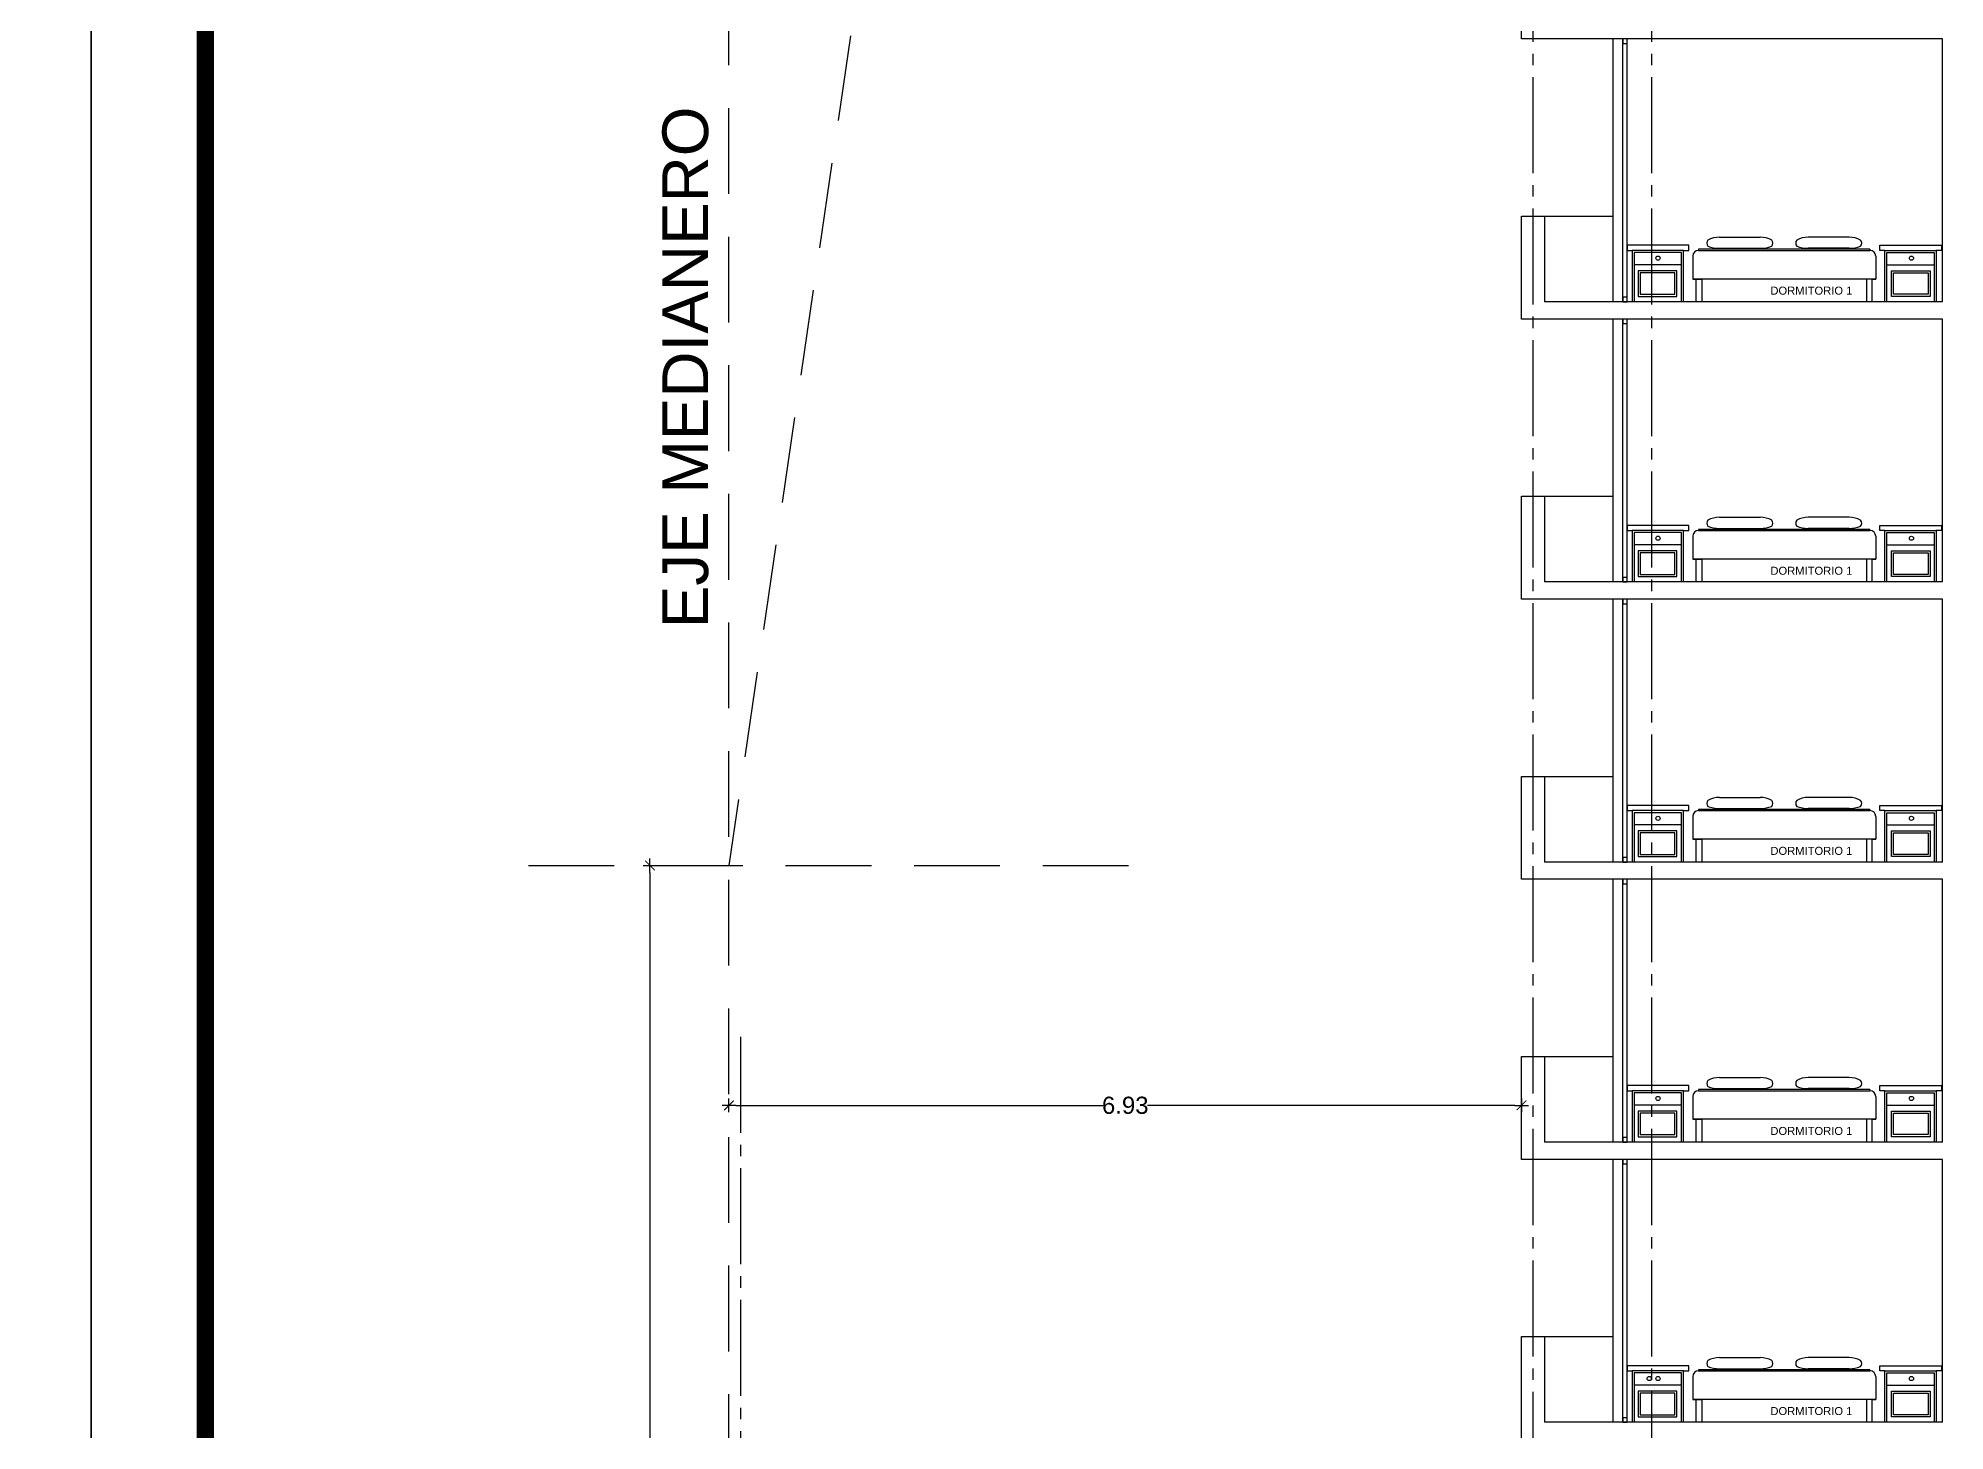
# Model space of a CAD drawing. Header units: millimetres. Extents: x 1217 to 2428, y 234 to 779.
# Drawn here: x 2218.06 to 2234.74, y 382.23 to 394.41 of the extents above; entities that cross this region are included whole.
import ezdxf

# ---------------------------------------------------------------- set-up
doc = ezdxf.new("R2010")
doc.units = ezdxf.units.MM
doc.linetypes.add('ACAD_ISO04W100', pattern=[30, 24, -3, 0, -3])
doc.linetypes.add('HIDDEN', pattern=[0.375, 0.25, -0.125])
doc.layers.get('0').update_dxf_attribs({"lineweight": 5})
for name, color, linetype in [('0.1', 251, 'Continuous'), ('0.2', 2, 'Continuous'), ('0.3', 6, 'Continuous'), ('Ejes', 8, 'Continuous'), ('MURO', 5, 'Continuous'), ('Texto', 1, 'Continuous')]:
    doc.layers.add(name, color=color, linetype=linetype)
doc.styles.add('INTERARQ', font='arial.ttf')
doc.styles.get("Standard").update_dxf_attribs({"font": 'arial.ttf'})
doc.dimstyles.new('ESCALA_1-50', dxfattribs={"dimtxt": 0.15, "dimasz": 0.06, "dimexe": 0.18, "dimexo": 0.0625, "dimgap": 0, "dimtad": 0, "dimtih": 1, "dimtoh": 1, "dimzin": 0, "dimdsep": 46, "dimtxsty": 'INTERARQ', "dimblk": 'DIMTICK', "dimcen": 0, "dimse1": 1, "dimse2": 1, "dimclrd": 256, "dimclre": 1, "dimclrt": 2, "dimadec": 0, "dimazin": 0, "dimtfac": 4.5, "dimtofl": 0, "dimtmove": 2, "dimatfit": 3, "dimldrblk": 'DIMTICK', "dimfxl": 1, "dimtolj": 1, "dimtzin": 0, "dimarcsym": 0})

# ---------------------------------------------------------------- blocks, each defined once
blk = doc.blocks.new('DIMTICK')
at = {"color": 1}
for p, q in [((-1, 0), (1, 0)), ((0, 1), (0, -1))]:
    blk.add_line(p, q, dxfattribs=at)
at = {"color": 3, "const_width": 0.141}
blk.add_lwpolyline([(0.71, 0.71), (-0.71, -0.71)], dxfattribs=at)
blk = doc.blocks.new('*D1712')
at = {"layer": '0.1', "lineweight": -2, "ltscale": 3, "transparency": 16777216}
for p, q in [((2223.413, 387.111), (2223.413, 381.748)), ((2223.413, 376.231), (2223.413, 381.594))]:
    blk.add_line(p, q, dxfattribs=at)
at = {"layer": 'Defpoints', "color": 0, "ltscale": 3, "transparency": 16777216}
for p in [(2224.257, 387.171, 0), (2223.413, 376.171), (2224.264, 376.171, 0)]:
    blk.add_point(p, dxfattribs=at)
at = {"layer": '0.1', "lineweight": -2, "ltscale": 3, "transparency": 16777216, "xscale": 0.06, "yscale": 0.06, "zscale": 0.06}
for p, rotation in [((2223.413, 387.171), 90), ((2223.413, 376.171), 270)]:
    blk.add_blockref('DIMTICK', p, dxfattribs=dict(at, rotation=rotation))
at = {"layer": '0.1', "color": 2, "ltscale": 3, "transparency": 16777216, "insert": (2223.413, 381.671), "char_height": 0.15, "attachment_point": 5, "style": 'INTERARQ'}
blk.add_mtext('\\A1;11.00', dxfattribs=at)
blk = doc.blocks.new('*D1721')
at = {"layer": '0.1', "lineweight": -2, "ltscale": 3, "transparency": 16777216}
for p, q in [((2224.164, 385.073), (2227.375, 385.073)), ((2230.976, 385.073), (2227.765, 385.073))]:
    blk.add_line(p, q, dxfattribs=at)
at = {"layer": 'Defpoints', "color": 0, "ltscale": 3, "transparency": 16777216}
for p in [(2224.104, 385.073), (2224.104, 384.83, 0), (2231.036, 384.601, 0)]:
    blk.add_point(p, dxfattribs=at)
at = {"layer": '0.1', "lineweight": -2, "ltscale": 3, "transparency": 16777216, "xscale": 0.06, "yscale": 0.06, "zscale": 0.06, "rotation": 180}
blk.add_blockref('DIMTICK', (2224.104, 385.073), dxfattribs=at)
at = {"layer": '0.1', "lineweight": -2, "ltscale": 3, "transparency": 16777216, "xscale": 0.06, "yscale": 0.06, "zscale": 0.06}
blk.add_blockref('DIMTICK', (2231.036, 385.073), dxfattribs=at)
at = {"layer": '0.1', "color": 2, "ltscale": 3, "transparency": 16777216, "insert": (2227.57, 385.073), "char_height": 0.15, "attachment_point": 5, "style": 'INTERARQ'}
blk.add_mtext('\\A1;6.93', dxfattribs=at)

msp = doc.modelspace()

# ---------------------------------------------------------------- linework, layer by layer
at = {"layer": '0.1', "linetype": 'ByBlock'}
for p, q in [((2232.53371, 392.50099, 0), (2232.53371, 392.30099, 0)), ((2234.08371, 392.56099, 0), (2232.58369, 392.56099, 0)), ((2232.5837, 392.55099, 0), (2234.08372, 392.55099, 0)), ((2234.13371, 392.50099, 0), (2234.13371, 392.30099, 0)), ((2234.13371, 392.30099, 0), (2232.53371, 392.30099, 0)), ((2232.53371, 392.30099, 0), (2232.61371, 392.30099, 0)), ((2232.56371, 392.30099, 0), (2232.53371, 392.30099, 0)), ((2232.56371, 392.10099, 0), (2232.56371, 392.30099, 0)), ((2232.61371, 392.30099, 0), (2232.61371, 392.10099, 0)), ((2234.13371, 392.30099, 0), (2234.05371, 392.30099, 0)), ((2234.10371, 392.30099, 0), (2234.13371, 392.30099, 0)), ((2234.10371, 392.10099, 0), (2234.10371, 392.30099, 0)), ((2234.08371, 390.11099, 0), (2232.58369, 390.11099, 0)), ((2232.5837, 390.10099, 0), (2234.08372, 390.10099, 0)), ((2232.53371, 390.05099, 0), (2232.53371, 389.85099, 0)), ((2234.13371, 390.05099, 0), (2234.13371, 389.85099, 0)), ((2234.13371, 389.85099, 0), (2232.53371, 389.85099, 0)), ((2232.53371, 389.85099, 0), (2232.61371, 389.85099, 0)), ((2232.56371, 389.85099, 0), (2232.53371, 389.85099, 0)), ((2232.56371, 389.65099, 0), (2232.56371, 389.85099, 0)), ((2232.61371, 389.85099, 0), (2232.61371, 389.65099, 0)), ((2234.13371, 389.85099, 0), (2234.05371, 389.85099, 0)), ((2234.10371, 389.85099, 0), (2234.13371, 389.85099, 0)), ((2234.10371, 389.65099, 0), (2234.10371, 389.85099, 0)), ((2232.53371, 387.60099, 0), (2232.53371, 387.40099, 0)), ((2234.08371, 387.66099, 0), (2232.58369, 387.66099, 0)), ((2232.5837, 387.65099, 0), (2234.08372, 387.65099, 0)), ((2234.13371, 387.60099, 0), (2234.13371, 387.40099, 0)), ((2234.13371, 387.40099, 0), (2232.53371, 387.40099, 0)), ((2232.53371, 387.40099, 0), (2232.61371, 387.40099, 0)), ((2232.56371, 387.40099, 0), (2232.53371, 387.40099, 0)), ((2232.56371, 387.20099, 0), (2232.56371, 387.40099, 0)), ((2232.61371, 387.40099, 0), (2232.61371, 387.20099, 0)), ((2234.13371, 387.40099, 0), (2234.05371, 387.40099, 0)), ((2234.10371, 387.40099, 0), (2234.13371, 387.40099, 0)), ((2234.10371, 387.20099, 0), (2234.10371, 387.40099, 0)), ((2232.53371, 385.15099, 0), (2232.53371, 384.95099, 0)), ((2234.08371, 385.21099, 0), (2232.58369, 385.21099, 0)), ((2232.5837, 385.20099, 0), (2234.08372, 385.20099, 0)), ((2234.13371, 385.15099, 0), (2234.13371, 384.95099, 0)), ((2234.13371, 384.95099, 0), (2232.53371, 384.95099, 0)), ((2232.53371, 384.95099, 0), (2232.61371, 384.95099, 0)), ((2232.56371, 384.95099, 0), (2232.53371, 384.95099, 0)), ((2232.56371, 384.75099, 0), (2232.56371, 384.95099, 0)), ((2232.61371, 384.95099, 0), (2232.61371, 384.75099, 0)), ((2234.13371, 384.95099, 0), (2234.05371, 384.95099, 0)), ((2234.10371, 384.95099, 0), (2234.13371, 384.95099, 0)), ((2234.10371, 384.75099, 0), (2234.10371, 384.95099, 0)), ((2234.08371, 382.76099, 0), (2232.58369, 382.76099, 0)), ((2232.5837, 382.75099, 0), (2234.08372, 382.75099, 0)), ((2232.53371, 382.70099, 0), (2232.53371, 382.50099, 0)), ((2234.13371, 382.70099, 0), (2234.13371, 382.50099, 0)), ((2234.13371, 382.50099, 0), (2232.53371, 382.50099, 0)), ((2232.53371, 382.50099, 0), (2232.61371, 382.50099, 0)), ((2232.56371, 382.50099, 0), (2232.53371, 382.50099, 0)), ((2232.56371, 382.30099, 0), (2232.56371, 382.50099, 0)), ((2232.61371, 382.50099, 0), (2232.61371, 382.30099, 0)), ((2234.13371, 382.50099, 0), (2234.05371, 382.50099, 0)), ((2234.10371, 382.50099, 0), (2234.13371, 382.50099, 0)), ((2234.10371, 382.30099, 0), (2234.10371, 382.50099, 0))]:
    msp.add_line(p, q, dxfattribs=at)
at = {"layer": '0.1'}
for p, q in [((2234.05371, 392.30099, 0), (2234.05371, 392.10099, 0)), ((2234.05371, 389.85099, 0), (2234.05371, 389.65099, 0)), ((2234.05371, 387.40099, 0), (2234.05371, 387.20099, 0)), ((2234.05371, 384.95099, 0), (2234.05371, 384.75099, 0)), ((2234.05371, 382.50099, 0), (2234.05371, 382.30099, 0))]:
    msp.add_line(p, q, dxfattribs=at)
at = {"layer": '0.1', "ltscale": 3}
for points in [[(2158.52436, 357.90321), (2158.52436, 447.90321), (2218.52436, 447.90321), (2218.52436, 357.90321), (2158.52436, 357.90321)], [(2218.52436, 357.90321), (2218.52436, 447.90321), (2278.52436, 447.90321), (2278.52436, 357.90321), (2218.52436, 357.90321)]]:
    msp.add_lwpolyline(points, dxfattribs=at)
at = {"layer": '0.1', "ltscale": 3, "const_width": 0.15}
msp.add_lwpolyline([(2219.52436, 358.90321), (2219.52436, 446.90321), (2277.52436, 446.90321), (2277.52436, 358.90321)], close=True, dxfattribs=at)
at = {"layer": '0.1', "ltscale": 3, "elevation": 0}
for points in [[(2231.83808, 392.10099), (2231.83808, 394.40099)], [(2231.23608, 392.851), (2231.83808, 392.851)], [(2231.83808, 389.65099), (2231.83808, 391.95099)], [(2231.23608, 390.401), (2231.83808, 390.401)], [(2231.83808, 387.20099), (2231.83808, 389.50099)], [(2231.23608, 387.951), (2231.83808, 387.951)], [(2231.83808, 384.75099), (2231.83808, 387.05099)], [(2231.23608, 385.50099), (2231.83808, 385.50099)], [(2231.83808, 382.30099), (2231.83808, 384.60099)], [(2231.23608, 383.05099), (2231.83808, 383.05099)]]:
    msp.add_lwpolyline(points, dxfattribs=at)
at = {"layer": '0.1', "linetype": 'ByBlock', "elevation": 0}
for points in [[(2232.45389, 392.55099), (2232.49889, 392.55099), (2232.49889, 392.59599), (2232.00389, 392.59599), (2231.95889, 392.59599), (2231.95889, 392.55099), (2232.00389, 392.55099)], [(2234.21353, 392.55099), (2234.16853, 392.55099), (2234.16853, 392.59599), (2234.66353, 392.59599), (2234.70853, 392.59599), (2234.70853, 392.55099), (2234.66353, 392.55099)], [(2232.45389, 392.10099), (2232.45389, 392.55099), (2232.00389, 392.55099), (2232.00389, 392.10099)], [(2232.43589, 392.10099), (2232.43589, 392.53299), (2232.02189, 392.53299), (2232.02189, 392.10099)], [(2232.43589, 392.42609), (2232.02189, 392.42609)], [(2232.58369, 392.56099), (2232.58371, 392.55099)], [(2234.08371, 392.56099), (2234.08369, 392.55099)], [(2234.21353, 392.10099), (2234.21353, 392.55099), (2234.66353, 392.55099), (2234.66353, 392.10099)], [(2234.23153, 392.10099), (2234.23153, 392.53299), (2234.64553, 392.53299), (2234.64553, 392.10099)], [(2234.23153, 392.42609), (2234.64553, 392.42609)], [(2232.45389, 390.10099), (2232.49889, 390.10099), (2232.49889, 390.14599), (2232.00389, 390.14599), (2231.95889, 390.14599), (2231.95889, 390.10099), (2232.00389, 390.10099)], [(2232.45389, 389.65099), (2232.45389, 390.10099), (2232.00389, 390.10099), (2232.00389, 389.65099)], [(2232.43589, 389.65099), (2232.43589, 390.08299), (2232.02189, 390.08299), (2232.02189, 389.65099)], [(2232.58369, 390.11099), (2232.58371, 390.10099)], [(2234.08371, 390.11099), (2234.08369, 390.10099)], [(2234.21353, 390.10099), (2234.16853, 390.10099), (2234.16853, 390.14599), (2234.66353, 390.14599), (2234.70853, 390.14599), (2234.70853, 390.10099), (2234.66353, 390.10099)], [(2234.21353, 389.65099), (2234.21353, 390.10099), (2234.66353, 390.10099), (2234.66353, 389.65099)], [(2234.23153, 389.65099), (2234.23153, 390.08299), (2234.64553, 390.08299), (2234.64553, 389.65099)], [(2232.43589, 389.97609), (2232.02189, 389.97609)], [(2234.23153, 389.97609), (2234.64553, 389.97609)], [(2232.45389, 387.65099), (2232.49889, 387.65099), (2232.49889, 387.69599), (2232.00389, 387.69599), (2231.95889, 387.69599), (2231.95889, 387.65099), (2232.00389, 387.65099)], [(2232.45389, 387.20099), (2232.45389, 387.65099), (2232.00389, 387.65099), (2232.00389, 387.20099)], [(2232.43589, 387.20099), (2232.43589, 387.63299), (2232.02189, 387.63299), (2232.02189, 387.20099)], [(2232.58369, 387.66099), (2232.58371, 387.65099)], [(2234.08371, 387.66099), (2234.08369, 387.65099)], [(2234.21353, 387.65099), (2234.16853, 387.65099), (2234.16853, 387.69599), (2234.66353, 387.69599), (2234.70853, 387.69599), (2234.70853, 387.65099), (2234.66353, 387.65099)], [(2234.21353, 387.20099), (2234.21353, 387.65099), (2234.66353, 387.65099), (2234.66353, 387.20099)], [(2234.23153, 387.20099), (2234.23153, 387.63299), (2234.64553, 387.63299), (2234.64553, 387.20099)], [(2232.43589, 387.52609), (2232.02189, 387.52609)], [(2234.23153, 387.52609), (2234.64553, 387.52609)], [(2232.45389, 385.20099), (2232.49889, 385.20099), (2232.49889, 385.24599), (2232.00389, 385.24599), (2231.95889, 385.24599), (2231.95889, 385.20099), (2232.00389, 385.20099)], [(2234.21353, 385.20099), (2234.16853, 385.20099), (2234.16853, 385.24599), (2234.66353, 385.24599), (2234.70853, 385.24599), (2234.70853, 385.20099), (2234.66353, 385.20099)], [(2232.45389, 384.75099), (2232.45389, 385.20099), (2232.00389, 385.20099), (2232.00389, 384.75099)], [(2232.43589, 384.75099), (2232.43589, 385.18299), (2232.02189, 385.18299), (2232.02189, 384.75099)], [(2232.43589, 385.07609), (2232.02189, 385.07609)], [(2232.58369, 385.21099), (2232.58371, 385.20099)], [(2234.08371, 385.21099), (2234.08369, 385.20099)], [(2234.21353, 384.75099), (2234.21353, 385.20099), (2234.66353, 385.20099), (2234.66353, 384.75099)], [(2234.23153, 384.75099), (2234.23153, 385.18299), (2234.64553, 385.18299), (2234.64553, 384.75099)], [(2234.23153, 385.07609), (2234.64553, 385.07609)], [(2232.45389, 382.75099), (2232.49889, 382.75099), (2232.49889, 382.79599), (2232.00389, 382.79599), (2231.95889, 382.79599), (2231.95889, 382.75099), (2232.00389, 382.75099)], [(2232.45389, 382.30099), (2232.45389, 382.75099), (2232.00389, 382.75099), (2232.00389, 382.30099)], [(2232.43589, 382.30099), (2232.43589, 382.73299), (2232.02189, 382.73299), (2232.02189, 382.30099)], [(2232.58369, 382.76099), (2232.58371, 382.75099)], [(2234.08371, 382.76099), (2234.08369, 382.75099)], [(2234.21353, 382.75099), (2234.16853, 382.75099), (2234.16853, 382.79599), (2234.66353, 382.79599), (2234.70853, 382.79599), (2234.70853, 382.75099), (2234.66353, 382.75099)], [(2234.21353, 382.30099), (2234.21353, 382.75099), (2234.66353, 382.75099), (2234.66353, 382.30099)], [(2234.23153, 382.30099), (2234.23153, 382.73299), (2234.64553, 382.73299), (2234.64553, 382.30099)], [(2232.43589, 382.62609), (2232.02189, 382.62609)], [(2234.23153, 382.62609), (2234.64553, 382.62609)]]:
    msp.add_lwpolyline(points, dxfattribs=at)
at = {"layer": '0.1', "elevation": 0}
for points in [[(2232.76626, 392.66687), (2233.12371, 392.66687)], [(2232.76626, 392.56948), (2233.12371, 392.56948)], [(2233.90115, 392.66687), (2233.54371, 392.66687)], [(2233.90115, 392.56948), (2233.54371, 392.56948)], [(2232.76626, 390.21687), (2233.12371, 390.21687)], [(2232.76626, 390.11948), (2233.12371, 390.11948)], [(2233.90115, 390.21687), (2233.54371, 390.21687)], [(2233.90115, 390.11948), (2233.54371, 390.11948)], [(2232.76626, 387.76687), (2233.12371, 387.76687)], [(2233.90115, 387.76687), (2233.54371, 387.76687)], [(2232.76626, 387.66948), (2233.12371, 387.66948)], [(2233.90115, 387.66948), (2233.54371, 387.66948)], [(2232.76626, 385.31687), (2233.12371, 385.31687)], [(2233.90115, 385.31687), (2233.54371, 385.31687)], [(2232.76626, 385.21948), (2233.12371, 385.21948)], [(2233.90115, 385.21948), (2233.54371, 385.21948)], [(2232.76626, 382.86687), (2233.12371, 382.86687)], [(2232.76626, 382.76948), (2233.12371, 382.76948)], [(2233.90115, 382.86687), (2233.54371, 382.86687)], [(2233.90115, 382.76948), (2233.54371, 382.76948)]]:
    msp.add_lwpolyline(points, dxfattribs=at)
at = {"layer": '0.1', "linetype": 'ByBlock', "elevation": 0}
for points in [[(2232.39529, 392.37377), (2232.05605, 392.37377), (2232.05605, 392.149), (2232.39529, 392.149)], [(2232.37729, 392.35577), (2232.07405, 392.35577), (2232.07405, 392.167), (2232.37729, 392.167)], [(2234.27213, 392.37377), (2234.61137, 392.37377), (2234.61137, 392.149), (2234.27213, 392.149)], [(2234.29013, 392.35577), (2234.59337, 392.35577), (2234.59337, 392.167), (2234.29013, 392.167)], [(2232.39529, 389.92376), (2232.05605, 389.92376), (2232.05605, 389.699), (2232.39529, 389.699)], [(2232.37729, 389.90576), (2232.07405, 389.90576), (2232.07405, 389.717), (2232.37729, 389.717)], [(2234.27213, 389.92376), (2234.61137, 389.92376), (2234.61137, 389.699), (2234.27213, 389.699)], [(2234.29013, 389.90576), (2234.59337, 389.90576), (2234.59337, 389.717), (2234.29013, 389.717)], [(2232.39529, 387.47376), (2232.05605, 387.47376), (2232.05605, 387.249), (2232.39529, 387.249)], [(2232.37729, 387.45576), (2232.07405, 387.45576), (2232.07405, 387.267), (2232.37729, 387.267)], [(2234.27213, 387.47376), (2234.61137, 387.47376), (2234.61137, 387.249), (2234.27213, 387.249)], [(2234.29013, 387.45576), (2234.59337, 387.45576), (2234.59337, 387.267), (2234.29013, 387.267)], [(2232.39529, 385.02376), (2232.05605, 385.02376), (2232.05605, 384.799), (2232.39529, 384.799)], [(2232.37729, 385.00576), (2232.07405, 385.00576), (2232.07405, 384.817), (2232.37729, 384.817)], [(2234.27213, 385.02376), (2234.61137, 385.02376), (2234.61137, 384.799), (2234.27213, 384.799)], [(2234.29013, 385.00576), (2234.59337, 385.00576), (2234.59337, 384.817), (2234.29013, 384.817)], [(2232.39529, 382.57376), (2232.05605, 382.57376), (2232.05605, 382.349), (2232.39529, 382.349)], [(2234.27213, 382.57376), (2234.61137, 382.57376), (2234.61137, 382.349), (2234.27213, 382.349)], [(2232.37729, 382.55576), (2232.07405, 382.55576), (2232.07405, 382.367), (2232.37729, 382.367)], [(2234.29013, 382.55576), (2234.59337, 382.55576), (2234.59337, 382.367), (2234.29013, 382.367)]]:
    msp.add_lwpolyline(points, close=True, dxfattribs=at)
at = {"layer": '0.1', "linetype": 'ByBlock'}
for centre in [(2232.22889, 392.48356, 0), (2234.44614, 392.48347, 0), (2232.22889, 390.03356, 0), (2234.44614, 390.03346, 0), (2232.22889, 387.58356, 0), (2234.44614, 387.58345, 0), (2232.22889, 385.13356, 0), (2234.44614, 385.13344, 0), (2232.15282, 382.68356, 0), (2232.22889, 382.68356, 0), (2234.44614, 382.68343, 0)]:
    msp.add_circle(centre, 0.01818, dxfattribs=at)
for centre, radius, start, end in [((2232.69972, 392.61456, 0), 0.04346, 142.358497, 217.641503), ((2232.76626, 392.45621, 0), 0.21066, 90, 118.635178), ((2232.76626, 392.85371, 0), 0.28423, 249.195199, 270), ((2232.58371, 392.50099, 0), 0.05, 90, 180), ((2234.08371, 392.50099, 0), 0.05, 0, 90), ((2232.58371, 390.05099, 0), 0.05, 90, 180), ((2232.69972, 390.16456, 0), 0.04346, 142.358497, 217.641503), ((2232.76626, 390.00621, 0), 0.21066, 90, 118.635178), ((2232.76626, 390.40371, 0), 0.28423, 249.195199, 270), ((2234.08371, 390.05099, 0), 0.05, 0, 90), ((2232.69972, 387.71456, 0), 0.04346, 142.358497, 217.641503), ((2232.76626, 387.55621, 0), 0.21066, 90, 118.635178), ((2232.58371, 387.60099, 0), 0.05, 90, 180), ((2232.76626, 387.95371, 0), 0.28423, 249.195199, 270), ((2234.08371, 387.60099, 0), 0.05, 0, 90), ((2232.69972, 385.26456, 0), 0.04346, 142.358497, 217.641503), ((2232.76626, 385.10621, 0), 0.21066, 90, 118.635178), ((2232.76626, 385.50371, 0), 0.28423, 249.195199, 270), ((2232.58371, 385.15099, 0), 0.05, 90, 180), ((2234.08371, 385.15099, 0), 0.05, 0, 90), ((2232.58371, 382.70099, 0), 0.05, 90, 180), ((2232.69972, 382.81456, 0), 0.04346, 142.358497, 217.641503), ((2232.76626, 382.65621, 0), 0.21066, 90, 118.635178), ((2232.76626, 383.05371, 0), 0.28423, 249.195199, 270), ((2234.08371, 382.70099, 0), 0.05, 0, 90)]:
    msp.add_arc(centre, radius, start, end, dxfattribs=at)
at = {"layer": '0.1'}
for centre, radius, start, end in [((2233.12371, 392.45621, 0), 0.21066, 61.364822, 90), ((2233.12371, 392.85371, 0), 0.28423, 270, 290.804801), ((2233.19025, 392.61456, 0), 0.04346, 322.358497, 37.641503), ((2233.47717, 392.61456, 0), 0.04346, 142.358497, 217.641503), ((2233.54371, 392.45621, 0), 0.21066, 90, 118.635178), ((2233.54371, 392.85371, 0), 0.28423, 249.195199, 270), ((2233.90115, 392.45621, 0), 0.21066, 61.364822, 90), ((2233.90115, 392.85371, 0), 0.28423, 270, 290.804801), ((2233.96769, 392.61456, 0), 0.04346, 322.358497, 37.641503), ((2233.12371, 390.00621, 0), 0.21066, 61.364822, 90), ((2233.12371, 390.40371, 0), 0.28423, 270, 290.804801), ((2233.19025, 390.16456, 0), 0.04346, 322.358497, 37.641503), ((2233.47717, 390.16456, 0), 0.04346, 142.358497, 217.641503), ((2233.54371, 390.00621, 0), 0.21066, 90, 118.635178), ((2233.54371, 390.40371, 0), 0.28423, 249.195199, 270), ((2233.90115, 390.00621, 0), 0.21066, 61.364822, 90), ((2233.90115, 390.40371, 0), 0.28423, 270, 290.804801), ((2233.96769, 390.16456, 0), 0.04346, 322.358497, 37.641503), ((2233.12371, 387.55621, 0), 0.21066, 61.364822, 90), ((2233.19025, 387.71456, 0), 0.04346, 322.358497, 37.641503), ((2233.47717, 387.71456, 0), 0.04346, 142.358497, 217.641503), ((2233.54371, 387.55621, 0), 0.21066, 90, 118.635178), ((2233.90115, 387.55621, 0), 0.21066, 61.364822, 90), ((2233.96769, 387.71456, 0), 0.04346, 322.358497, 37.641503), ((2233.12371, 387.95371, 0), 0.28423, 270, 290.804801), ((2233.54371, 387.95371, 0), 0.28423, 249.195199, 270), ((2233.90115, 387.95371, 0), 0.28423, 270, 290.804801), ((2233.12371, 385.10621, 0), 0.21066, 61.364822, 90), ((2233.12371, 385.50371, 0), 0.28423, 270, 290.804801), ((2233.19025, 385.26456, 0), 0.04346, 322.358497, 37.641503), ((2233.47717, 385.26456, 0), 0.04346, 142.358497, 217.641503), ((2233.54371, 385.10621, 0), 0.21066, 90, 118.635178), ((2233.54371, 385.50371, 0), 0.28423, 249.195199, 270), ((2233.90115, 385.10621, 0), 0.21066, 61.364822, 90), ((2233.90115, 385.50371, 0), 0.28423, 270, 290.804801), ((2233.96769, 385.26456, 0), 0.04346, 322.358497, 37.641503), ((2233.12371, 382.65621, 0), 0.21066, 61.364822, 90), ((2233.12371, 383.05371, 0), 0.28423, 270, 290.804801), ((2233.19025, 382.81456, 0), 0.04346, 322.358497, 37.641503), ((2233.47717, 382.81456, 0), 0.04346, 142.358497, 217.641503), ((2233.54371, 382.65621, 0), 0.21066, 90, 118.635178), ((2233.54371, 383.05371, 0), 0.28423, 249.195199, 270), ((2233.90115, 382.65621, 0), 0.21066, 61.364822, 90), ((2233.90115, 383.05371, 0), 0.28423, 270, 290.804801), ((2233.96769, 382.81456, 0), 0.04346, 322.358497, 37.641503)]:
    msp.add_arc(centre, radius, start, end, dxfattribs=at)
at = {"layer": '0.2', "linetype": 'HIDDEN', "ltscale": 3}
msp.add_line((2231.03608, 434.50098, 0), (2224.10385, 387.17099, 0), dxfattribs=at)
at = {"layer": '0.2', "linetype": 'HIDDEN', "ltscale": 3, "elevation": 0}
for points in [[(2224.10384, 376.17099), (2224.10385, 397.02716)], [(2222.34941, 387.17099), (2227.6738, 387.17099)]]:
    msp.add_lwpolyline(points, dxfattribs=at)
at = {"layer": '0.2', "ltscale": 3, "elevation": 0}
for points in [[(2231.92092, 392.10099), (2231.92092, 394.40099)], [(2231.96092, 392.10099), (2231.96092, 394.40099)], [(2231.92092, 389.65099), (2231.92092, 391.95099)], [(2231.96092, 389.65099), (2231.96092, 391.95099)], [(2231.92092, 387.20099), (2231.92092, 389.50099)], [(2231.96092, 387.20099), (2231.96092, 389.50099)], [(2231.92092, 384.75099), (2231.92092, 387.05099)], [(2231.96092, 384.75099), (2231.96092, 387.05099)], [(2231.92092, 382.30099), (2231.92092, 384.60099)], [(2231.96092, 382.30099), (2231.96092, 384.60099)]]:
    msp.add_lwpolyline(points, dxfattribs=at)
at = {"layer": '0.3', "elevation": 0}
for points in [[(2231.92092, 394.36099), (2231.96092, 394.36099), (2231.96092, 394.40099), (2231.92092, 394.40099), (2231.92092, 394.36099)], [(2231.92092, 394.36099), (2231.96092, 394.36099), (2231.96092, 394.40099), (2231.92092, 394.40099), (2231.92092, 394.36099)], [(2231.92092, 392.10099), (2231.96092, 392.10099), (2231.96092, 392.14099), (2231.92092, 392.14099), (2231.92092, 392.10099)], [(2231.92092, 392.10099), (2231.96092, 392.10099), (2231.96092, 392.14099), (2231.92092, 392.14099), (2231.92092, 392.10099)], [(2231.92092, 391.91099), (2231.96092, 391.91099), (2231.96092, 391.95099), (2231.92092, 391.95099), (2231.92092, 391.91099)], [(2231.92092, 391.91099), (2231.96092, 391.91099), (2231.96092, 391.95099), (2231.92092, 391.95099), (2231.92092, 391.91099)], [(2231.92092, 389.65099), (2231.96092, 389.65099), (2231.96092, 389.69099), (2231.92092, 389.69099), (2231.92092, 389.65099)], [(2231.92092, 389.65099), (2231.96092, 389.65099), (2231.96092, 389.69099), (2231.92092, 389.69099), (2231.92092, 389.65099)], [(2231.92092, 389.46099), (2231.96092, 389.46099), (2231.96092, 389.50099), (2231.92092, 389.50099), (2231.92092, 389.46099)], [(2231.92092, 389.46099), (2231.96092, 389.46099), (2231.96092, 389.50099), (2231.92092, 389.50099), (2231.92092, 389.46099)], [(2231.92092, 387.20099), (2231.96092, 387.20099), (2231.96092, 387.24099), (2231.92092, 387.24099), (2231.92092, 387.20099)], [(2231.92092, 387.20099), (2231.96092, 387.20099), (2231.96092, 387.24099), (2231.92092, 387.24099), (2231.92092, 387.20099)], [(2231.92092, 387.01099), (2231.96092, 387.01099), (2231.96092, 387.05099), (2231.92092, 387.05099), (2231.92092, 387.01099)], [(2231.92092, 387.01099), (2231.96092, 387.01099), (2231.96092, 387.05099), (2231.92092, 387.05099), (2231.92092, 387.01099)], [(2231.92092, 384.75099), (2231.96092, 384.75099), (2231.96092, 384.79099), (2231.92092, 384.79099), (2231.92092, 384.75099)], [(2231.92092, 384.75099), (2231.96092, 384.75099), (2231.96092, 384.79099), (2231.92092, 384.79099), (2231.92092, 384.75099)], [(2231.92092, 384.56099), (2231.96092, 384.56099), (2231.96092, 384.60099), (2231.92092, 384.60099), (2231.92092, 384.56099)], [(2231.92092, 384.56099), (2231.96092, 384.56099), (2231.96092, 384.60099), (2231.92092, 384.60099), (2231.92092, 384.56099)], [(2231.92092, 382.30099), (2231.96092, 382.30099), (2231.96092, 382.34099), (2231.92092, 382.34099), (2231.92092, 382.30099)], [(2231.92092, 382.30099), (2231.96092, 382.30099), (2231.96092, 382.34099), (2231.92092, 382.34099), (2231.92092, 382.30099)]]:
    msp.add_lwpolyline(points, dxfattribs=at)
at = {"layer": 'Ejes', "linetype": 'ACAD_ISO04W100', "ltscale": 0.035, "elevation": 0}
for points in [[(2231.13608, 400.96664), (2231.13608, 371.9866)], [(2232.17399, 400.96664), (2232.17399, 371.9866)], [(2224.20384, 385.67305), (2224.20385, 371.9866)]]:
    msp.add_lwpolyline(points, dxfattribs=at)
at = {"layer": 'MURO', "ltscale": 3, "elevation": 0}
for points in [[(2231.03608, 394.40099), (2231.03608, 395.30099), (2231.23608, 395.30099), (2231.23608, 394.55099)], [(2234.71853, 394.40099), (2231.03608, 394.40099)], [(2234.71853, 394.40099), (2231.6449, 394.40099)], [(2234.71853, 392.10099), (2234.71853, 394.40099)], [(2231.03608, 391.95099), (2231.03608, 392.85099), (2231.23608, 392.85099), (2231.23608, 392.10099)], [(2234.71853, 392.10099), (2231.23608, 392.10099)], [(2234.71853, 391.95099), (2231.03608, 391.95099)], [(2234.71853, 391.95099), (2231.6449, 391.95099)], [(2234.71853, 389.65099), (2234.71853, 391.95099)], [(2231.03608, 389.50099), (2231.03608, 390.40099), (2231.23608, 390.40099), (2231.23608, 389.65099)], [(2234.71853, 389.65099), (2231.23608, 389.65099)], [(2234.71853, 389.50099), (2231.03608, 389.50099)], [(2234.71853, 389.50099), (2231.6449, 389.50099)], [(2234.71853, 387.20099), (2234.71853, 389.50099)], [(2231.03608, 387.05099), (2231.03608, 387.95099), (2231.23608, 387.95099), (2231.23608, 387.20099)], [(2234.71853, 387.20099), (2231.23608, 387.20099)], [(2234.71853, 387.05099), (2231.03608, 387.05099)], [(2234.71853, 387.05099), (2231.6449, 387.05099)], [(2234.71853, 384.75099), (2234.71853, 387.05099)], [(2231.03608, 384.60099), (2231.03608, 385.50099), (2231.23608, 385.50099), (2231.23608, 384.75099)], [(2234.71853, 384.75099), (2231.23608, 384.75099)], [(2234.71853, 384.60099), (2231.03608, 384.60099)], [(2234.71853, 384.60099), (2231.6449, 384.60099)], [(2234.71853, 382.30099), (2234.71853, 384.60099)], [(2231.03608, 382.15099), (2231.03608, 383.05099), (2231.23608, 383.05099), (2231.23608, 382.30099)], [(2234.71853, 382.30099), (2231.23608, 382.30099)]]:
    msp.add_lwpolyline(points, dxfattribs=at)

# ---------------------------------------------------------------- texts
at = {"layer": 'Texto', "insert": (2223.72483, 391.52741, 0), "char_height": 0.4, "width": 9.6123514, "attachment_point": 5, "rotation": 90}
msp.add_mtext('EJE MEDIANERO ', dxfattribs=at)
at = {"layer": 'Texto', "char_height": 0.07, "width": 1.0578524, "attachment_point": 5}
for insert in [(2233.57106, 392.19883, 0), (2233.57106, 389.74883, 0), (2233.57106, 387.29882, 0), (2233.57106, 384.84882, 0), (2233.57106, 382.39882, 0)]:
    msp.add_mtext('DORMITORIO 1', dxfattribs=dict(at, insert=insert))

# ---------------------------------------------------------------- dimensions: what is measured, and where the dimension line sits
at = {"layer": '0.1', "ltscale": 3}
dim = msp.add_linear_dim(base=(2223.41308, 376.17099, 0), p1=(2224.25694, 387.17099, 0), p2=(2224.26388, 376.17099, 0), angle=90, dimstyle='ESCALA_1-50', dxfattribs=at)
dim.commit()
dim.dimension.update_dxf_attribs({"geometry": '*D1712', "text_midpoint": (2223.41308, 381.67099, 0)})
dim = msp.add_linear_dim(base=(2224.10385, 385.07277, 0), p1=(2231.03608, 384.60099, 0), p2=(2224.10385, 384.82966, 0), dimstyle='ESCALA_1-50', dxfattribs=at)
dim.commit()
dim.dimension.update_dxf_attribs({"geometry": '*D1721', "text_midpoint": (2227.56996, 385.07277, 0)})

doc.saveas('drawing.dxf')
